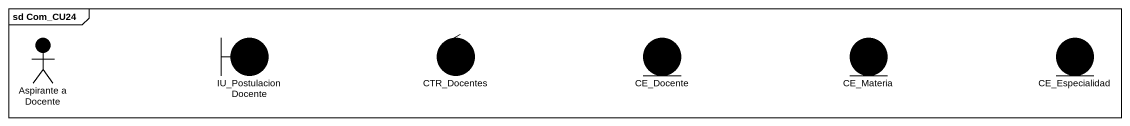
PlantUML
@startuml
mainframe sd Com_CU24
actor "Aspirante a Docente" as Aspirante_a_Docente #000000
boundary IU_PostulacionDocente #000000
control CTR_Docentes #000000
entity CE_Docente #000000
entity CE_Materia #000000
entity CE_Especialidad #000000
@enduml
